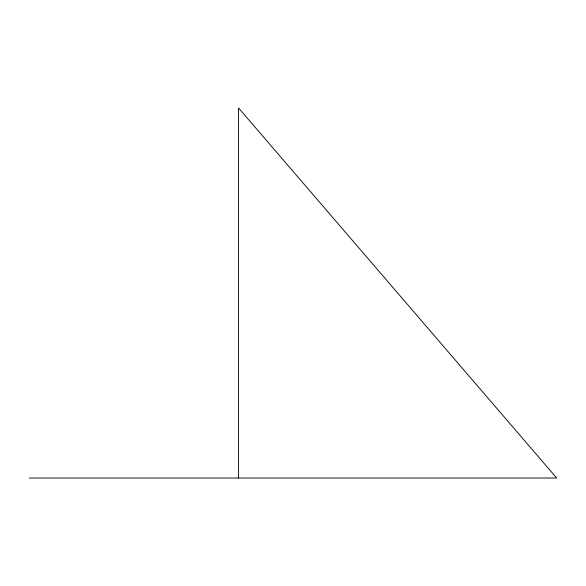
<?xml version="1.0" encoding="UTF-8"?>
<svg xmlns="http://www.w3.org/2000/svg" width="586" height="586" viewBox="0 0 586 586"><rect width="100%" height="100%" fill="white"/><g stroke="black" fill="none" stroke-linecap="round" stroke-linejoin="round"><path stroke-width="0.88" d="M29.3 478.03L556.7 478.03L238.568 107.971L238.568 478.03"/></g></svg>
